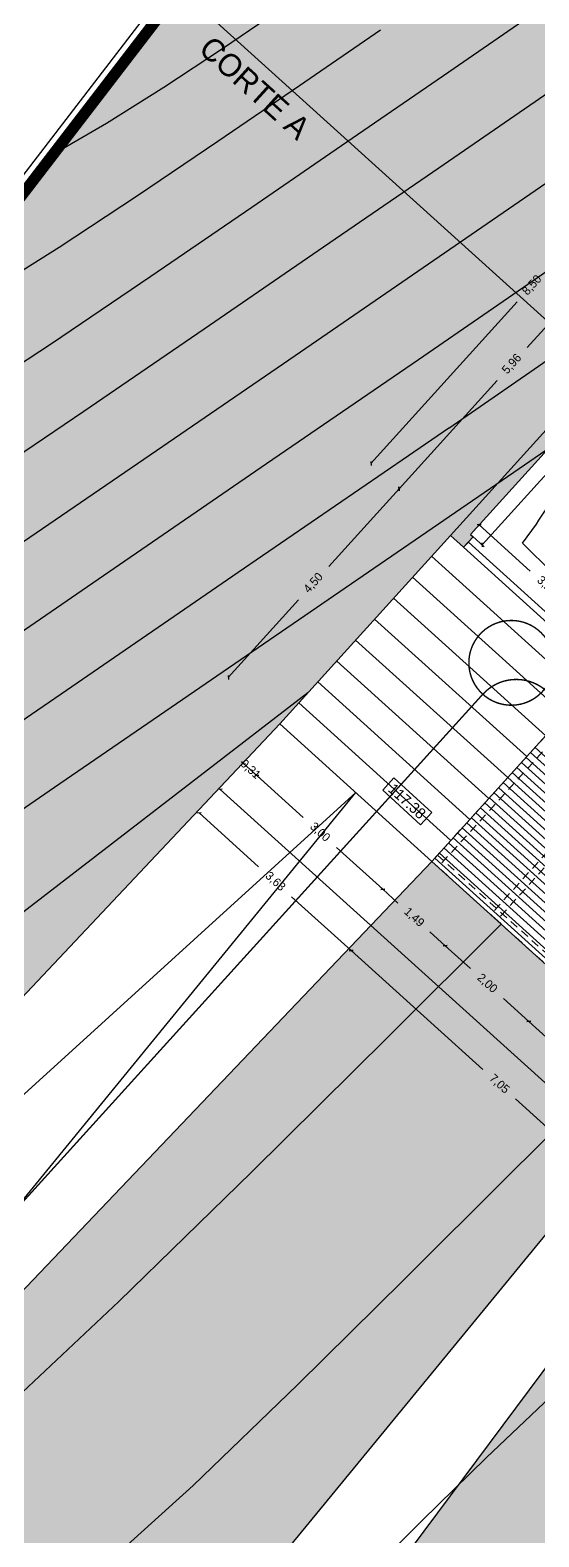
# Model space of a CAD drawing. Extents: x -196763 to -87592, y -65703 to -55832.
# Drawn here: x -87808.58 to -87799.59, y -65601.72 to -65575.05 of the extents above; entities that cross this region are included whole.
import ezdxf

# ---------------------------------------------------------------- set-up
doc = ezdxf.new("R2010")
doc.units = 0
doc.header["$MEASUREMENT"] = 0
doc.header["$PDMODE"] = 34
doc.header["$PDSIZE"] = 0.05
doc.linetypes.add('DASHED', pattern=[70, 50, -20])
doc.layers.add('0_Limites_Terreno', color=30, linetype='DASHED', lineweight=35)
for name, color, linetype in [('0_PROP.aux', 6, 'Continuous'), ('0_PROP.aux.cotas', 30, 'Continuous'), ('0_pROP.aux.legenda', 7, 'Continuous'), ('0_PROP.corte', 10, 'Continuous'), ('0_PROP.corte.vaos', 160, 'Continuous'), ('0_PROP.mob', 19, 'Continuous'), ('0_PROP.PMC', 5, 'Continuous'), ('0_PROP.trama', 251, 'Continuous'), ('0_PROP.vista1', 251, 'Continuous'), ('0_PROP.vista4', 140, 'Continuous'), ('0_PROPfinal', 4, 'Continuous'), ('0_tramas piso0', 7, 'Continuous'), ('CV', 8, 'Continuous'), ('CVD', 6, 'Continuous'), ('LEVTP_MURO', 1, 'Continuous')]:
    doc.layers.add(name, color=color, linetype=linetype)
doc.styles.add('creativespace', font='GOTHIC.TTF')
doc.dimstyles.new('creativespace', dxfattribs={"dimtxt": 0.15, "dimasz": 0.05, "dimexe": 0.05, "dimexo": 0.05, "dimgap": 0.2, "dimtad": 0, "dimtoh": 1, "dimzin": 1, "dimtxsty": 'creativespace', "dimblk": 'OBLIQUE', "dimcen": 0, "dimclrd": 251, "dimclre": 256, "dimclrt": 30, "dimazin": 3, "dimtfac": 1, "dimtmove": 0, "dimatfit": 3, "dimldrblk": 'OBLIQUE', "dimfxl": 1, "dimlwd": -1, "dimlwe": -1, "dimarcsym": 0})

# ---------------------------------------------------------------- blocks, each defined once
blk = doc.blocks.new('_Oblique')
at = {"color": 0, "linetype": 'ByBlock', "lineweight": -2}
blk.add_line((-0.5, -0.5), (0.5, 0.5), dxfattribs=at)
blk = doc.blocks.new('*D23')
at = {"layer": '0_PROP.aux.cotas', "transparency": 16777216}
for p, q in [((-87797.36, -65580.255), (-87797.155, -65580.44)), ((-87800.759, -65584.01), (-87800.554, -65584.196))]:
    blk.add_line(p, q, dxfattribs=at)
at = {"layer": '0_PROP.aux.cotas', "color": 251, "transparency": 16777216}
for p, q in [((-87797.192, -65580.407), (-87798.626, -65581.991)), ((-87800.591, -65584.162), (-87799.157, -65582.578))]:
    blk.add_line(p, q, dxfattribs=at)
at = {"layer": 'DEFPOINTS', "color": 0, "transparency": 16777216}
for p in [(-87797.397, -65580.221), (-87800.796, -65583.977), (-87800.591, -65584.162)]:
    blk.add_point(p, dxfattribs=at)
at = {"layer": '0_PROP.aux.cotas', "color": 251, "transparency": 16777216, "xscale": 0.05, "yscale": 0.05, "zscale": 0.05}
for p, rotation in [((-87797.192, -65580.407), 47.85695784791795), ((-87800.591, -65584.162), 227.856957847918)]:
    blk.add_blockref('_Oblique', p, dxfattribs=dict(at, rotation=rotation))
at = {"layer": '0_PROP.aux.cotas', "color": 30, "transparency": 16777216, "insert": (-87798.892, -65582.284), "char_height": 0.15, "attachment_point": 5, "rotation": 47.857, "style": 'creativespace'}
blk.add_mtext('5,07', dxfattribs=at)
blk = doc.blocks.new('*D24')
at = {"layer": '0_PROP.aux.cotas', "transparency": 16777216}
for p, q in [((-87800.762, -65583.94), (-87800.609, -65583.77)), ((-87798.37, -65586.105), (-87798.216, -65585.935))]:
    blk.add_line(p, q, dxfattribs=at)
at = {"layer": '0_PROP.aux.cotas', "color": 251, "transparency": 16777216}
for p, q in [((-87800.642, -65583.807), (-87799.739, -65584.625)), ((-87798.25, -65585.972), (-87799.153, -65585.155))]:
    blk.add_line(p, q, dxfattribs=at)
at = {"layer": 'DEFPOINTS', "color": 0, "transparency": 16777216}
for p in [(-87800.796, -65583.977), (-87798.403, -65586.142), (-87798.25, -65585.972)]:
    blk.add_point(p, dxfattribs=at)
at = {"layer": '0_PROP.aux.cotas', "color": 251, "transparency": 16777216, "xscale": 0.05, "yscale": 0.05, "zscale": 0.05}
for p, rotation in [((-87800.642, -65583.807), 137.856957847918), ((-87798.25, -65585.972), 317.856957847918)]:
    blk.add_blockref('_Oblique', p, dxfattribs=dict(at, rotation=rotation))
at = {"layer": '0_PROP.aux.cotas', "color": 30, "transparency": 16777216, "insert": (-87799.446, -65584.89), "char_height": 0.15, "attachment_point": 5, "rotation": 317.857, "style": 'creativespace'}
blk.add_mtext('3,23', dxfattribs=at)
blk = doc.blocks.new('*D49')
at = {"layer": '0_PROP.aux.cotas', "color": 251, "transparency": 16777216}
for p, q in [((-87804.804, -65588.034), (-87804.841, -65588)), ((-87804.804, -65588.034), (-87804.572, -65588.244)), ((-87804.572, -65588.244), (-87804.535, -65588.278))]:
    blk.add_line(p, q, dxfattribs=at)
at = {"layer": 'DEFPOINTS', "color": 0, "transparency": 16777216}
for p in [(-87804.804, -65588.034), (-87804.572, -65588.244), (-87804.572, -65588.244)]:
    blk.add_point(p, dxfattribs=at)
at = {"layer": '0_PROP.aux.cotas', "color": 251, "transparency": 16777216, "xscale": 0.05, "yscale": 0.05, "zscale": 0.05}
for p, rotation in [((-87804.804, -65588.034), 317.856957847918), ((-87804.572, -65588.244), 137.856957847918)]:
    blk.add_blockref('_Oblique', p, dxfattribs=dict(at, rotation=rotation))
at = {"layer": '0_PROP.aux.cotas', "color": 30, "transparency": 16777216, "insert": (-87804.688, -65588.139), "char_height": 0.15, "attachment_point": 5, "rotation": 317.857, "style": 'creativespace'}
blk.add_mtext('0,31', dxfattribs=at)
blk = doc.blocks.new('*D50')
at = {"layer": '0_PROP.aux.cotas', "color": 251, "transparency": 16777216}
for p, q in [((-87804.572, -65588.244), (-87803.753, -65588.985)), ((-87802.347, -65590.257), (-87803.166, -65589.516))]:
    blk.add_line(p, q, dxfattribs=at)
at = {"layer": 'DEFPOINTS', "color": 0, "transparency": 16777216}
for p in [(-87804.572, -65588.244), (-87802.347, -65590.257), (-87802.347, -65590.257)]:
    blk.add_point(p, dxfattribs=at)
at = {"layer": '0_PROP.aux.cotas', "color": 251, "transparency": 16777216, "xscale": 0.05, "yscale": 0.05, "zscale": 0.05}
for p, rotation in [((-87804.572, -65588.244), 137.856957847918), ((-87802.347, -65590.257), 317.856957847918)]:
    blk.add_blockref('_Oblique', p, dxfattribs=dict(at, rotation=rotation))
at = {"layer": '0_PROP.aux.cotas', "color": 30, "transparency": 16777216, "insert": (-87803.459, -65589.25), "char_height": 0.15, "attachment_point": 5, "rotation": 317.857, "style": 'creativespace'}
blk.add_mtext('3,00', dxfattribs=at)
blk = doc.blocks.new('*D51')
at = {"layer": '0_PROP.aux.cotas', "color": 251, "transparency": 16777216}
for p, q in [((-87802.347, -65590.257), (-87802.078, -65590.501)), ((-87801.243, -65591.256), (-87801.513, -65591.012))]:
    blk.add_line(p, q, dxfattribs=at)
at = {"layer": 'DEFPOINTS', "color": 0, "transparency": 16777216}
for p in [(-87802.347, -65590.257), (-87801.243, -65591.256), (-87801.243, -65591.256)]:
    blk.add_point(p, dxfattribs=at)
at = {"layer": '0_PROP.aux.cotas', "color": 251, "transparency": 16777216, "xscale": 0.05, "yscale": 0.05, "zscale": 0.05}
for p, rotation in [((-87802.347, -65590.257), 137.8562849763852), ((-87801.243, -65591.256), 317.8562849763852)]:
    blk.add_blockref('_Oblique', p, dxfattribs=dict(at, rotation=rotation))
at = {"layer": '0_PROP.aux.cotas', "color": 30, "transparency": 16777216, "insert": (-87801.795, -65590.757), "char_height": 0.15, "attachment_point": 5, "rotation": 317.8563, "style": 'creativespace'}
blk.add_mtext('1,49', dxfattribs=at)
blk = doc.blocks.new('*D53')
at = {"layer": '0_PROP.aux.cotas', "color": 251, "transparency": 16777216}
for p, q in [((-87801.243, -65591.256), (-87800.797, -65591.66)), ((-87799.763, -65592.595), (-87800.21, -65592.191))]:
    blk.add_line(p, q, dxfattribs=at)
at = {"layer": 'DEFPOINTS', "color": 0, "transparency": 16777216}
for p in [(-87801.243, -65591.256), (-87799.763, -65592.595), (-87799.763, -65592.595)]:
    blk.add_point(p, dxfattribs=at)
at = {"layer": '0_PROP.aux.cotas', "color": 251, "transparency": 16777216, "xscale": 0.05, "yscale": 0.05, "zscale": 0.05}
for p, rotation in [((-87801.243, -65591.256), 137.8564665264136), ((-87799.763, -65592.595), 317.8564665264136)]:
    blk.add_blockref('_Oblique', p, dxfattribs=dict(at, rotation=rotation))
at = {"layer": '0_PROP.aux.cotas', "color": 30, "transparency": 16777216, "insert": (-87800.503, -65591.926), "char_height": 0.15, "attachment_point": 5, "rotation": 317.8565, "style": 'creativespace'}
blk.add_mtext('2,00', dxfattribs=at)
blk = doc.blocks.new('*D54')
at = {"layer": '0_PROP.aux.cotas', "color": 251, "transparency": 16777216}
for p, q in [((-87799.763, -65592.595), (-87799.034, -65593.255)), ((-87797.72, -65594.445), (-87798.449, -65593.785))]:
    blk.add_line(p, q, dxfattribs=at)
at = {"layer": 'DEFPOINTS', "color": 0, "transparency": 16777216}
for p in [(-87799.763, -65592.595), (-87797.72, -65594.445), (-87797.72, -65594.445)]:
    blk.add_point(p, dxfattribs=at)
at = {"layer": '0_PROP.aux.cotas', "color": 251, "transparency": 16777216, "xscale": 0.05, "yscale": 0.05, "zscale": 0.05}
for p, rotation in [((-87799.763, -65592.595), 137.8554279679921), ((-87797.72, -65594.445), 317.8554279679921)]:
    blk.add_blockref('_Oblique', p, dxfattribs=dict(at, rotation=rotation))
at = {"layer": '0_PROP.aux.cotas', "color": 30, "transparency": 16777216, "insert": (-87798.742, -65593.52), "char_height": 0.15, "attachment_point": 5, "rotation": 317.8554, "style": 'creativespace'}
blk.add_mtext('2,76', dxfattribs=at)
blk = doc.blocks.new('*D59')
at = {"layer": '0_PROP.aux.cotas', "color": 251, "transparency": 16777216}
for p, q in [((-87805.593, -65588.906), (-87804.542, -65589.858)), ((-87802.904, -65591.34), (-87803.956, -65590.388))]:
    blk.add_line(p, q, dxfattribs=at)
at = {"layer": 'DEFPOINTS', "color": 0, "transparency": 16777216}
for p in [(-87805.593, -65588.906), (-87802.904, -65591.34), (-87802.904, -65591.34)]:
    blk.add_point(p, dxfattribs=at)
at = {"layer": '0_PROP.aux.cotas', "color": 251, "transparency": 16777216, "xscale": 0.05, "yscale": 0.05, "zscale": 0.05}
for p, rotation in [((-87805.593, -65588.906), 137.8568863656721), ((-87802.904, -65591.34), 317.856886365672)]:
    blk.add_blockref('_Oblique', p, dxfattribs=dict(at, rotation=rotation))
at = {"layer": '0_PROP.aux.cotas', "color": 30, "transparency": 16777216, "insert": (-87804.249, -65590.123), "char_height": 0.15, "attachment_point": 5, "rotation": 317.8569, "style": 'creativespace'}
blk.add_mtext('3,63', dxfattribs=at)
blk = doc.blocks.new('*D60')
at = {"layer": '0_PROP.aux.cotas', "color": 251, "transparency": 16777216}
for p, q in [((-87802.904, -65591.34), (-87800.578, -65593.444)), ((-87797.673, -65596.073), (-87799.999, -65593.968))]:
    blk.add_line(p, q, dxfattribs=at)
at = {"layer": 'DEFPOINTS', "color": 0, "transparency": 16777216}
for p in [(-87802.904, -65591.34), (-87797.673, -65596.073), (-87797.673, -65596.073)]:
    blk.add_point(p, dxfattribs=at)
at = {"layer": '0_PROP.aux.cotas', "color": 251, "transparency": 16777216, "xscale": 0.05, "yscale": 0.05, "zscale": 0.05}
for p, rotation in [((-87802.904, -65591.34), 137.856957847918), ((-87797.673, -65596.073), 317.856957847918)]:
    blk.add_blockref('_Oblique', p, dxfattribs=dict(at, rotation=rotation))
at = {"layer": '0_PROP.aux.cotas', "color": 30, "transparency": 16777216, "insert": (-87800.289, -65593.706), "char_height": 0.15, "attachment_point": 5, "rotation": 317.857, "style": 'creativespace'}
blk.add_mtext('7,05', dxfattribs=at)
blk = doc.blocks.new('*D62')
at = {"layer": '0_PROP.aux.cotas', "color": 251, "transparency": 16777216}
for p, q in [((-87805.217, -65588.49), (-87799.055, -65594.062)), ((-87792.237, -65600.227), (-87798.399, -65594.655))]:
    blk.add_line(p, q, dxfattribs=at)
at = {"layer": 'DEFPOINTS', "color": 0, "transparency": 16777216}
for p in [(-87805.217, -65588.49), (-87792.237, -65600.227), (-87792.237, -65600.227)]:
    blk.add_point(p, dxfattribs=at)
at = {"layer": '0_PROP.aux.cotas', "color": 251, "transparency": 16777216, "xscale": 0.05, "yscale": 0.05, "zscale": 0.05}
for p, rotation in [((-87805.217, -65588.49), 137.879987064216), ((-87792.237, -65600.227), 317.8799870642161)]:
    blk.add_blockref('_Oblique', p, dxfattribs=dict(at, rotation=rotation))
at = {"layer": '0_PROP.aux.cotas', "color": 30, "transparency": 16777216, "insert": (-87798.727, -65594.358), "char_height": 0.15, "attachment_point": 5, "rotation": 317.88, "style": 'creativespace'}
blk.add_mtext('17,50', dxfattribs=at)
blk = doc.blocks.new('*D64')
at = {"layer": '0_PROP.aux.cotas', "color": 251, "transparency": 16777216}
for p, q in [((-87796.852, -65576.42), (-87799.438, -65579.278)), ((-87802.555, -65582.722), (-87799.969, -65579.864))]:
    blk.add_line(p, q, dxfattribs=at)
at = {"layer": 'DEFPOINTS', "color": 0, "transparency": 16777216}
for p in [(-87796.852, -65576.42), (-87802.555, -65582.722), (-87802.555, -65582.722)]:
    blk.add_point(p, dxfattribs=at)
at = {"layer": '0_PROP.aux.cotas', "color": 251, "transparency": 16777216, "xscale": 0.05, "yscale": 0.05, "zscale": 0.05}
for p, rotation in [((-87796.852, -65576.42), 47.85695784791795), ((-87802.555, -65582.722), 227.856957847918)]:
    blk.add_blockref('_Oblique', p, dxfattribs=dict(at, rotation=rotation))
at = {"layer": '0_PROP.aux.cotas', "color": 30, "transparency": 16777216, "insert": (-87799.703, -65579.571), "char_height": 0.15, "attachment_point": 5, "rotation": 47.857, "style": 'creativespace'}
blk.add_mtext('8,50', dxfattribs=at)
blk = doc.blocks.new('*D67')
at = {"layer": '0_PROP.aux.cotas', "color": 251, "transparency": 16777216}
for p, q in [((-87798.062, -65578.756), (-87799.796, -65580.672)), ((-87802.058, -65583.172), (-87800.324, -65581.256))]:
    blk.add_line(p, q, dxfattribs=at)
at = {"layer": 'DEFPOINTS', "color": 0, "transparency": 16777216}
for p in [(-87798.062, -65578.756), (-87802.058, -65583.172), (-87802.058, -65583.172)]:
    blk.add_point(p, dxfattribs=at)
at = {"layer": '0_PROP.aux.cotas', "color": 251, "transparency": 16777216, "xscale": 0.05, "yscale": 0.05, "zscale": 0.05}
for p, rotation in [((-87798.062, -65578.756), 47.85695784791795), ((-87802.058, -65583.172), 227.856957847918)]:
    blk.add_blockref('_Oblique', p, dxfattribs=dict(at, rotation=rotation))
at = {"layer": '0_PROP.aux.cotas', "color": 30, "transparency": 16777216, "insert": (-87800.06, -65580.964), "char_height": 0.15, "attachment_point": 5, "rotation": 47.857, "style": 'creativespace'}
blk.add_mtext('5,96', dxfattribs=at)
blk = doc.blocks.new('*D68')
at = {"layer": '0_PROP.aux.cotas', "color": 251, "transparency": 16777216}
for p, q in [((-87802.058, -65583.172), (-87803.301, -65584.546)), ((-87805.076, -65586.507), (-87803.833, -65585.134))]:
    blk.add_line(p, q, dxfattribs=at)
at = {"layer": 'DEFPOINTS', "color": 0, "transparency": 16777216}
for p in [(-87802.058, -65583.172), (-87805.076, -65586.507), (-87805.076, -65586.507)]:
    blk.add_point(p, dxfattribs=at)
at = {"layer": '0_PROP.aux.cotas', "color": 251, "transparency": 16777216, "xscale": 0.05, "yscale": 0.05, "zscale": 0.05}
for p, rotation in [((-87802.058, -65583.172), 47.85695784791795), ((-87805.076, -65586.507), 227.856957847918)]:
    blk.add_blockref('_Oblique', p, dxfattribs=dict(at, rotation=rotation))
at = {"layer": '0_PROP.aux.cotas', "color": 30, "transparency": 16777216, "insert": (-87803.567, -65584.84), "char_height": 0.15, "attachment_point": 5, "rotation": 47.857, "style": 'creativespace'}
blk.add_mtext('4,50', dxfattribs=at)

msp = doc.modelspace()

# ---------------------------------------------------------------- hatches: boundary and pattern name
at = {"layer": '0_PROP.trama'}
h = msp.add_hatch(color=256, dxfattribs=at)
h.dxf.hatch_style = 1
h.paths.add_polyline_path([(-87801.149, -65583.994), (-87800.916, -65584.205), (-87800.833, -65584.112), (-87800.749, -65584.019), (-87800.796, -65583.977), (-87797.397, -65580.221), (-87795.671, -65581.784), (-87795.619, -65581.727), (-87795.577, -65581.68), (-87795.588, -65581.67), (-87797.303, -65580.117), (-87796.968, -65579.747), (-87797.153, -65579.579)])
h.paths.add_polyline_path([(-87798.403, -65586.142), (-87798.524, -65586.032), (-87798.692, -65586.218), (-87798.46, -65586.428), (-87794.629, -65582.194), (-87793.333, -65583.367), (-87793.239, -65583.263), (-87794.535, -65582.091), (-87793.998, -65581.498), (-87794.054, -65581.446), (-87794.109, -65581.397), (-87794.911, -65582.283), (-87794.983, -65582.217), (-87795.05, -65582.291), (-87795.077, -65582.321), (-87795.005, -65582.386)])
h.paths.add_polyline_path([(-87789.121, -65583.415), (-87789.289, -65583.601), (-87787.621, -65585.11), (-87787.453, -65584.925)])
at = {"layer": '0_tramas piso0', "transparency": 33554536}
h = msp.add_hatch(color=55, dxfattribs=at)
h.dxf.hatch_style = 1
h.paths.add_polyline_path([(-87781.781, -65601.29), (-87775.512, -65593.673), (-87769.826, -65586.055), (-87769.145, -65585.075), (-87800.258, -65566.932), (-87824.764, -65598.896), (-87820.063, -65604.223), (-87804.167, -65587.33), (-87795.446, -65577.692), (-87782.47, -65589.434), (-87789.85, -65597.589), (-87789.183, -65598.193), (-87790.524, -65599.676), (-87796.286, -65594.462), (-87810.771, -65613.943, 0.026518), (-87799.649, -65623.303), (-87798.54, -65622.935), (-87796.168, -65620.22), (-87792.158, -65615.619), (-87787.572, -65608.837)])
h.paths.add_polyline_path([(-87797.213, -65593.624), (-87801.479, -65589.764), (-87817.738, -65606.858), (-87816.632, -65608.111, 0.002029), (-87815.87, -65608.912, 0.008016), (-87812.521, -65612.279)], flags=17)

# ---------------------------------------------------------------- linework, layer by layer
at = {"layer": '0_Limites_Terreno', "ltscale": 0.02, "const_width": 0.2, "flags": 128}
msp.add_lwpolyline([(-87781.781, -65601.29), (-87775.512, -65593.673), (-87769.826, -65586.055), (-87769.145, -65585.075), (-87800.258, -65566.932), (-87824.885, -65599.053), (-87825.775, -65600.168), (-87821.282, -65605.131), (-87819.31, -65607.764), (-87816.323, -65611.177), (-87813.849, -65613.468), (-87811.47, -65615.392), (-87806.577, -65618.912), (-87801.091, -65622.497), (-87799.787, -65623.349), (-87798.54, -65622.935), (-87796.168, -65620.22), (-87792.158, -65615.619), (-87787.572, -65608.837)], close=True, dxfattribs=at)
at = {"layer": '0_PROP.aux', "linetype": 'DASHED', "ltscale": 0.003}
for points in [[(-87798.459, -65586.427), (-87801.478, -65589.764)], [(-87798.348, -65586.528), (-87801.367, -65589.865)], [(-87797.421, -65587.367), (-87800.44, -65590.704)], [(-87797.309, -65587.468), (-87800.329, -65590.804)], [(-87801.378, -65589.653), (-87796.074, -65594.452)], [(-87801.478, -65589.764), (-87796.175, -65594.563)], [(-87801.477, -65589.765), (-87801.367, -65589.865)], [(-87800.438, -65590.705), (-87800.329, -65590.804)]]:
    msp.add_lwpolyline(points, dxfattribs=at)
at = {"layer": '0_PROP.aux.cotas'}
msp.add_lwpolyline([(-87802.149, -65588.287), (-87802.346, -65588.505), (-87801.678, -65589.116), (-87801.481, -65588.898)], close=True, dxfattribs=at)
at = {"layer": '0_PROP.corte'}
for points in [[(-87797.153, -65579.579), (-87801.149, -65583.994), (-87800.916, -65584.205)], [(-87797.397, -65580.221), (-87800.796, -65583.977), (-87800.749, -65584.019)], [(-87800.916, -65584.205), (-87800.749, -65584.019)]]:
    msp.add_lwpolyline(points, dxfattribs=at)
at = {"layer": '0_PROP.corte.vaos', "linetype": 'Continuous'}
msp.add_lwpolyline([(-87800.833, -65584.112), (-87798.608, -65586.125), (-87798.692, -65586.218), (-87800.916, -65584.205), (-87800.833, -65584.112)], dxfattribs=at)
at = {"layer": '0_PROP.mob'}
msp.add_lwpolyline([(-87799.338, -65584.662), (-87799.877, -65584.132), (-87799.631, -65583.798)], dxfattribs=at)
msp.add_arc((-87798.22, -65584.532), 1.592, 128.6614, 152.4962, dxfattribs=at)
at = {"layer": '0_PROP.PMC', "linetype": 'DASHED', "ltscale": 0.003, "const_width": 0.025}
msp.add_lwpolyline([(-87818.868, -65607.019), (-87800.578, -65586.806, -0.417787), (-87799.443, -65586.757, 0.006093), (-87794.939, -65590.833, 0.189412), (-87794.325, -65591.056, 0.159533), (-87793.913, -65590.909), (-87790.245, -65586.856), (-87789.216, -65585.719, 0.207665), (-87789.083, -65585.325, 0.204911), (-87789.282, -65584.949), (-87791.447, -65582.99), (-87793.755, -65580.901, 0.203239), (-87794.141, -65580.767, 0.191912), (-87794.491, -65580.934, 0.00517), (-87796.757, -65583.438, -1.106642)], format="xyb", dxfattribs=at)
msp.add_lwpolyline([(-87800.074, -65585.5, -2.92807), (-87800.8, -65586.061, -0.341522)], format="xyb", close=True, dxfattribs=at)
at = {"layer": '0_PROP.trama', "linetype": 'Continuous'}
for points in [[(-87798.794, -65586.797), (-87801.483, -65584.364)], [(-87799.129, -65587.168), (-87801.819, -65584.735)], [(-87799.465, -65587.539), (-87802.154, -65585.105)], [(-87799.8, -65587.91), (-87802.489, -65585.476)], [(-87800.136, -65588.28), (-87802.825, -65585.847)], [(-87800.471, -65588.651), (-87803.16, -65586.218)], [(-87800.807, -65589.022), (-87803.496, -65586.588)], [(-87801.142, -65589.393), (-87803.831, -65586.959)]]:
    msp.add_lwpolyline(points, dxfattribs=at)
at = {"layer": '0_PROP.trama', "color": 33}
for points in [[(-87799.653, -65587.747), (-87794.35, -65592.546)], [(-87799.895, -65588.014), (-87794.591, -65592.813)], [(-87799.814, -65587.925), (-87794.511, -65592.724)], [(-87799.734, -65587.836), (-87794.43, -65592.635)], [(-87800.136, -65588.281), (-87794.833, -65593.08)], [(-87800.056, -65588.192), (-87794.752, -65592.991)], [(-87799.975, -65588.103), (-87794.672, -65592.902)], [(-87800.378, -65588.548), (-87790.092, -65597.856)], [(-87800.297, -65588.459), (-87790.011, -65597.767)], [(-87800.217, -65588.37), (-87789.931, -65597.678)], [(-87800.619, -65588.815), (-87790.333, -65598.123)], [(-87800.539, -65588.726), (-87790.253, -65598.034)], [(-87800.458, -65588.637), (-87790.172, -65597.945)], [(-87800.861, -65589.082), (-87790.575, -65598.39)], [(-87800.78, -65588.993), (-87790.494, -65598.301)], [(-87800.7, -65588.904), (-87790.414, -65598.212)], [(-87801.102, -65589.348), (-87790.816, -65598.657)], [(-87801.022, -65589.26), (-87790.736, -65598.568)], [(-87800.941, -65589.171), (-87790.655, -65598.479)], [(-87801.344, -65589.615), (-87791.058, -65598.924)], [(-87801.264, -65589.526), (-87790.977, -65598.835)], [(-87801.183, -65589.437), (-87790.897, -65598.746)], [(-87801.425, -65589.704), (-87791.138, -65599.013)]]:
    msp.add_lwpolyline(points, dxfattribs=at)
at = {"layer": '0_PROP.vista1', "linetype": 'Continuous'}
for points in [[(-87798.46, -65586.428), (-87801.478, -65589.763)], [(-87801.478, -65589.764), (-87791.192, -65599.072)]]:
    msp.add_lwpolyline(points, dxfattribs=at)
at = {"layer": '0_PROP.vista4', "linetype": 'Continuous'}
msp.add_line((-87804.167, -65587.33), (-87801.478, -65589.763), dxfattribs=at)
for points in [[(-87801.149, -65583.994), (-87804.167, -65587.33)], [(-87804.167, -65587.33), (-87820.161, -65604.331)], [(-87817.847, -65606.954), (-87802.822, -65588.547), (-87820.2, -65604.362)], [(-87817.847, -65606.954), (-87801.478, -65589.764)], [(-87812.518, -65612.282), (-87797.213, -65593.624)], [(-87810.873, -65614.05), (-87796.286, -65594.463)]]:
    msp.add_lwpolyline(points, dxfattribs=at)
at = {"layer": '0_PROPfinal', "linetype": 'Continuous'}
msp.add_line((-87766.841, -65609.7), (-87812.992, -65567.936), dxfattribs=at)
at = {"layer": 'CV', "linetype": 'Continuous'}
msp.add_lwpolyline([(-87801.18, -65582.095), (-87796.501, -65578.859)], dxfattribs=at)
for points in [[(-87815.528, -65586.849, 0), (-87813.708, -65585.781, 0), (-87811.756, -65584.553, 0), (-87809.72, -65583.211, 0), (-87807.626, -65581.794, 0), (-87805.504, -65580.34, 0), (-87805.504, -65580.34, 0), (-87803.391, -65578.888, 0), (-87801.357, -65577.491, 0), (-87799.484, -65576.201, 0), (-87797.851, -65575.074, 0), (-87796.538, -65574.163, 0)], [(-87818.128, -65590.239, 0), (-87817.468, -65589.865, 0), (-87817.468, -65589.865, 0), (-87815.595, -65588.709, 0), (-87813.488, -65587.341, 0), (-87811.205, -65585.814, 0), (-87808.805, -65584.18, 0), (-87806.347, -65582.494, 0), (-87806.347, -65582.494, 0), (-87803.894, -65580.809, 0), (-87801.536, -65579.189, 0), (-87799.367, -65577.696, 0), (-87797.48, -65576.396, 0), (-87795.972, -65575.352, 0), (-87795.972, -65575.352, 0), (-87794.904, -65574.606, 0)], [(-87808.168, -65577.249, 0), (-87807.228, -65576.698, 0), (-87806.216, -65576.061, 0), (-87805.16, -65575.366, 0), (-87804.075, -65574.632, 0)], [(-87793.06, -65574.903, 0), (-87799.249, -65579.191, 0), (-87801.715, -65580.887, 0), (-87804.398, -65582.73, 0), (-87807.189, -65584.648, 0), (-87807.189, -65584.648, 0), (-87809.985, -65586.566, 0), (-87812.691, -65588.416, 0), (-87815.22, -65590.129, 0), (-87817.482, -65591.637, 0), (-87819.39, -65592.87, 0), (-87819.39, -65592.87, 0), (-87820.811, -65593.739, 0)], [(-87810.622, -65580.449, 0), (-87809.389, -65579.726, 0), (-87808.063, -65578.892, 0), (-87806.68, -65577.981, 0), (-87805.259, -65577.019, 0), (-87803.819, -65576.032, 0), (-87803.819, -65576.032, 0), (-87802.384, -65575.047, 0)], [(-87801.18, -65582.095, 0), (-87801.893, -65582.585, 0), (-87804.901, -65584.651, 0), (-87808.032, -65586.802, 0), (-87808.032, -65586.802, 0), (-87811.164, -65588.952, 0), (-87814.177, -65591.019, 0), (-87816.952, -65592.918, 0), (-87819.369, -65594.564, 0), (-87821.312, -65595.875, 0), (-87821.312, -65595.875, 0), (-87822.699, -65596.794, 0), (-87823.59, -65597.364, 0)], [(-87803.67, -65586.782, 0), (-87808.912, -65590.83, 0), (-87808.912, -65590.83, 0), (-87810.318, -65591.991, 0), (-87811.59, -65593.112, 0), (-87812.76, -65594.203, 0), (-87813.863, -65595.273, 0), (-87814.932, -65596.334, 0), (-87814.932, -65596.334, 0), (-87815.991, -65597.386, 0), (-87817.021, -65598.391, 0), (-87817.995, -65599.306, 0), (-87818.885, -65600.085, 0), (-87819.661, -65600.681, 0), (-87819.661, -65600.681, 0), (-87820.306, -65601.064, 0), (-87820.838, -65601.265, 0), (-87821.285, -65601.33, 0), (-87821.676, -65601.304, 0), (-87822.039, -65601.232, 0), (-87822.039, -65601.232, 0), (-87822.395, -65601.153, 0), (-87822.741, -65601.077, 0)], [(-87800.252, -65590.874, 0), (-87802.258, -65592.872, 0), (-87802.258, -65592.872, 0), (-87804.665, -65595.262, 0), (-87807.008, -65597.549, 0), (-87809.222, -65599.629, 0), (-87811.244, -65601.398, 0), (-87813.01, -65602.753, 0), (-87813.01, -65602.753, 0), (-87814.476, -65603.625, 0), (-87815.685, -65604.083, 0), (-87816.702, -65604.23, 0), (-87817.591, -65604.17, 0), (-87818.415, -65604.006, 0), (-87818.415, -65604.006, 0), (-87819.225, -65603.827, 0), (-87820.007, -65603.654, 0), (-87820.736, -65603.494, 0), (-87821.385, -65603.355, 0), (-87821.926, -65603.242, 0), (-87821.926, -65603.242, 0), (-87822.343, -65603.16, 0), (-87822.652, -65603.105, 0), (-87822.881, -65603.07, 0)], [(-87797.835, -65593.061, 0), (-87798.276, -65593.495, 0), (-87800.097, -65595.3, 0), (-87801.972, -65597.167, 0), (-87801.972, -65597.167, 0), (-87803.851, -65599.029, 0), (-87805.696, -65600.808, 0), (-87807.474, -65602.417, 0)]]:
    msp.add_polyline3d(points, dxfattribs=at)
at = {"layer": 'CVD', "linetype": 'Continuous'}
for points in [[(-87813.074, -65583.648, 0), (-87811.55, -65582.754, 0), (-87809.91, -65581.722, 0), (-87808.2, -65580.596, 0), (-87806.442, -65579.407, 0), (-87804.661, -65578.186, 0), (-87804.661, -65578.186, 0), (-87802.887, -65576.967, 0), (-87801.179, -65575.793, 0), (-87799.602, -65574.706, 0)], [(-87797.487, -65581.132, 0), (-87799.933, -65582.814, 0), (-87802.598, -65584.645, 0), (-87805.373, -65586.55, 0), (-87805.373, -65586.55, 0), (-87808.149, -65588.458, 0), (-87810.83, -65590.305, 0)], [(-87795.012, -65595.615, 0), (-87795.968, -65596.322, 0), (-87797.109, -65597.227, 0), (-87797.109, -65597.227, 0), (-87798.247, -65598.202, 0), (-87799.383, -65599.238, 0), (-87800.517, -65600.318, 0), (-87801.65, -65601.428, 0), (-87802.782, -65602.553, 0)]]:
    msp.add_polyline3d(points, dxfattribs=at)
at = {"layer": 'LEVTP_MURO', "linetype": 'Continuous'}
for p, q in [((-87800.555, -65566.99), (-87824.895, -65598.738)), ((-87800.258, -65566.932), (-87824.885, -65599.053))]:
    msp.add_line(p, q, dxfattribs=at)

# ---------------------------------------------------------------- texts
at = {"layer": '0_PROP.aux.cotas', "color": 255, "linetype": 'ByBlock', "insert": (-87801.916, -65588.699), "char_height": 0.19, "attachment_point": 5, "rotation": 317.857}
msp.add_mtext('{\\C256;117.38}', dxfattribs=at)
at = {"layer": '0_pROP.aux.legenda', "insert": (-87805.353, -65575.127), "char_height": 0.4, "width": 4.74812, "attachment_point": 1, "rotation": 317.857, "style": 'creativespace'}
msp.add_mtext('CORTE A', dxfattribs=at)

# ---------------------------------------------------------------- dimensions: what is measured, and where the dimension line sits
at = {"layer": '0_PROP.aux.cotas'}
for p1, p2, picture, middle in [((-87796.852, -65576.42), (-87802.555, -65582.722), '*D64', (-87799.703, -65579.571)), ((-87798.062, -65578.756), (-87802.058, -65583.172), '*D67', (-87800.06, -65580.964)), ((-87802.058, -65583.172), (-87805.076, -65586.507), '*D68', (-87803.567, -65584.84)), ((-87804.572, -65588.244), (-87802.347, -65590.257), '*D50', (-87803.459, -65589.25)), ((-87805.217, -65588.49), (-87792.237, -65600.227), '*D62', (-87798.727, -65594.358)), ((-87805.593, -65588.906), (-87802.904, -65591.34), '*D59', (-87804.249, -65590.123)), ((-87802.347, -65590.257), (-87801.243, -65591.256), '*D51', (-87801.795, -65590.757)), ((-87801.243, -65591.256), (-87799.763, -65592.595), '*D53', (-87800.503, -65591.926)), ((-87802.904, -65591.34), (-87797.673, -65596.073), '*D60', (-87800.289, -65593.706)), ((-87799.763, -65592.595), (-87797.72, -65594.445), '*D54', (-87798.742, -65593.52))]:
    dim = msp.add_aligned_dim(p1=p1, p2=p2, distance=0, dimstyle='creativespace', dxfattribs=at)
    dim.commit()
    dim.dimension.update_dxf_attribs({"geometry": picture, "text_midpoint": middle})
for base, p1, p2, angle, picture, middle in [((-87800.591, -65584.162), (-87797.397, -65580.221), (-87800.796, -65583.977), 47.857, '*D23', (-87798.892, -65582.284)), ((-87798.25, -65585.972), (-87800.796, -65583.977), (-87798.403, -65586.142), 317.857, '*D24', (-87799.446, -65584.89))]:
    dim = msp.add_linear_dim(base=base, p1=p1, p2=p2, angle=angle, dimstyle='creativespace', dxfattribs=at)
    dim.commit()
    dim.dimension.update_dxf_attribs({"geometry": picture, "text_midpoint": middle})
dim = msp.add_linear_dim(base=(-87804.572, -65588.244), p1=(-87804.804, -65588.034), p2=(-87804.572, -65588.244), angle=317.857, dimstyle='creativespace', dxfattribs=at)
dim.commit()
dim.dimension.update_dxf_attribs({"geometry": '*D49', "text_midpoint": (-87804.688, -65588.139), "dimtype": 161})

doc.saveas('drawing.dxf')
